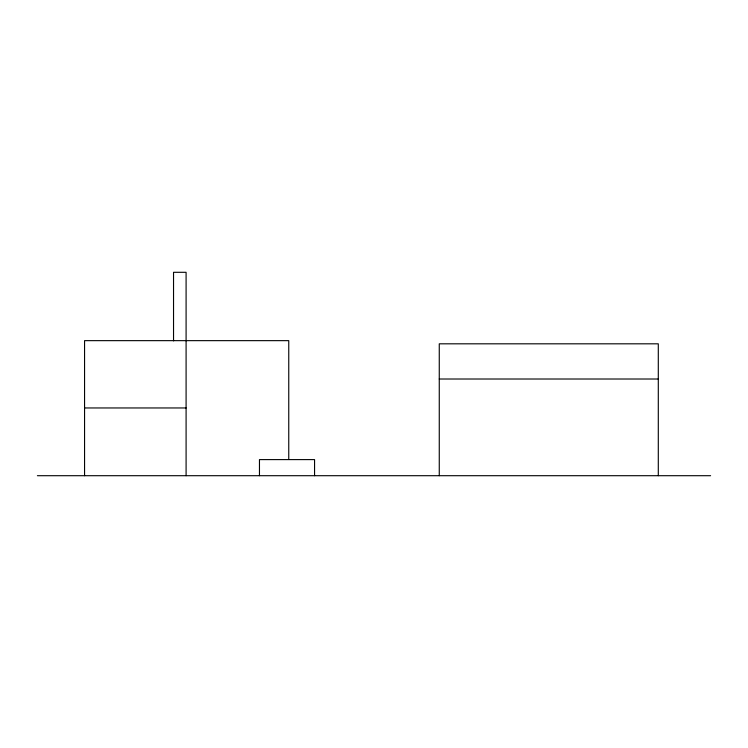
<?xml version="1.0" encoding="UTF-8"?>
<svg xmlns="http://www.w3.org/2000/svg" width="748" height="748" viewBox="0 0 748 748"><rect width="100%" height="100%" fill="white"/><g stroke="black" fill="none" stroke-linecap="round" stroke-linejoin="round"><path stroke-width="1.12" d="M439.263 379.012L658.296 379.012M84.561 407.959L186.093 407.959M37.4 475.7L710.6 475.7M658.296 475.7L658.296 343.818L439.263 343.818L439.263 475.7M314.562 475.7L314.562 459.599L259.463 459.599L259.463 475.7M288.756 459.394L288.756 340.649L84.561 340.649L84.561 475.7M186.093 475.7L186.093 272.3L173.536 272.3L173.536 340.873"/></g></svg>
